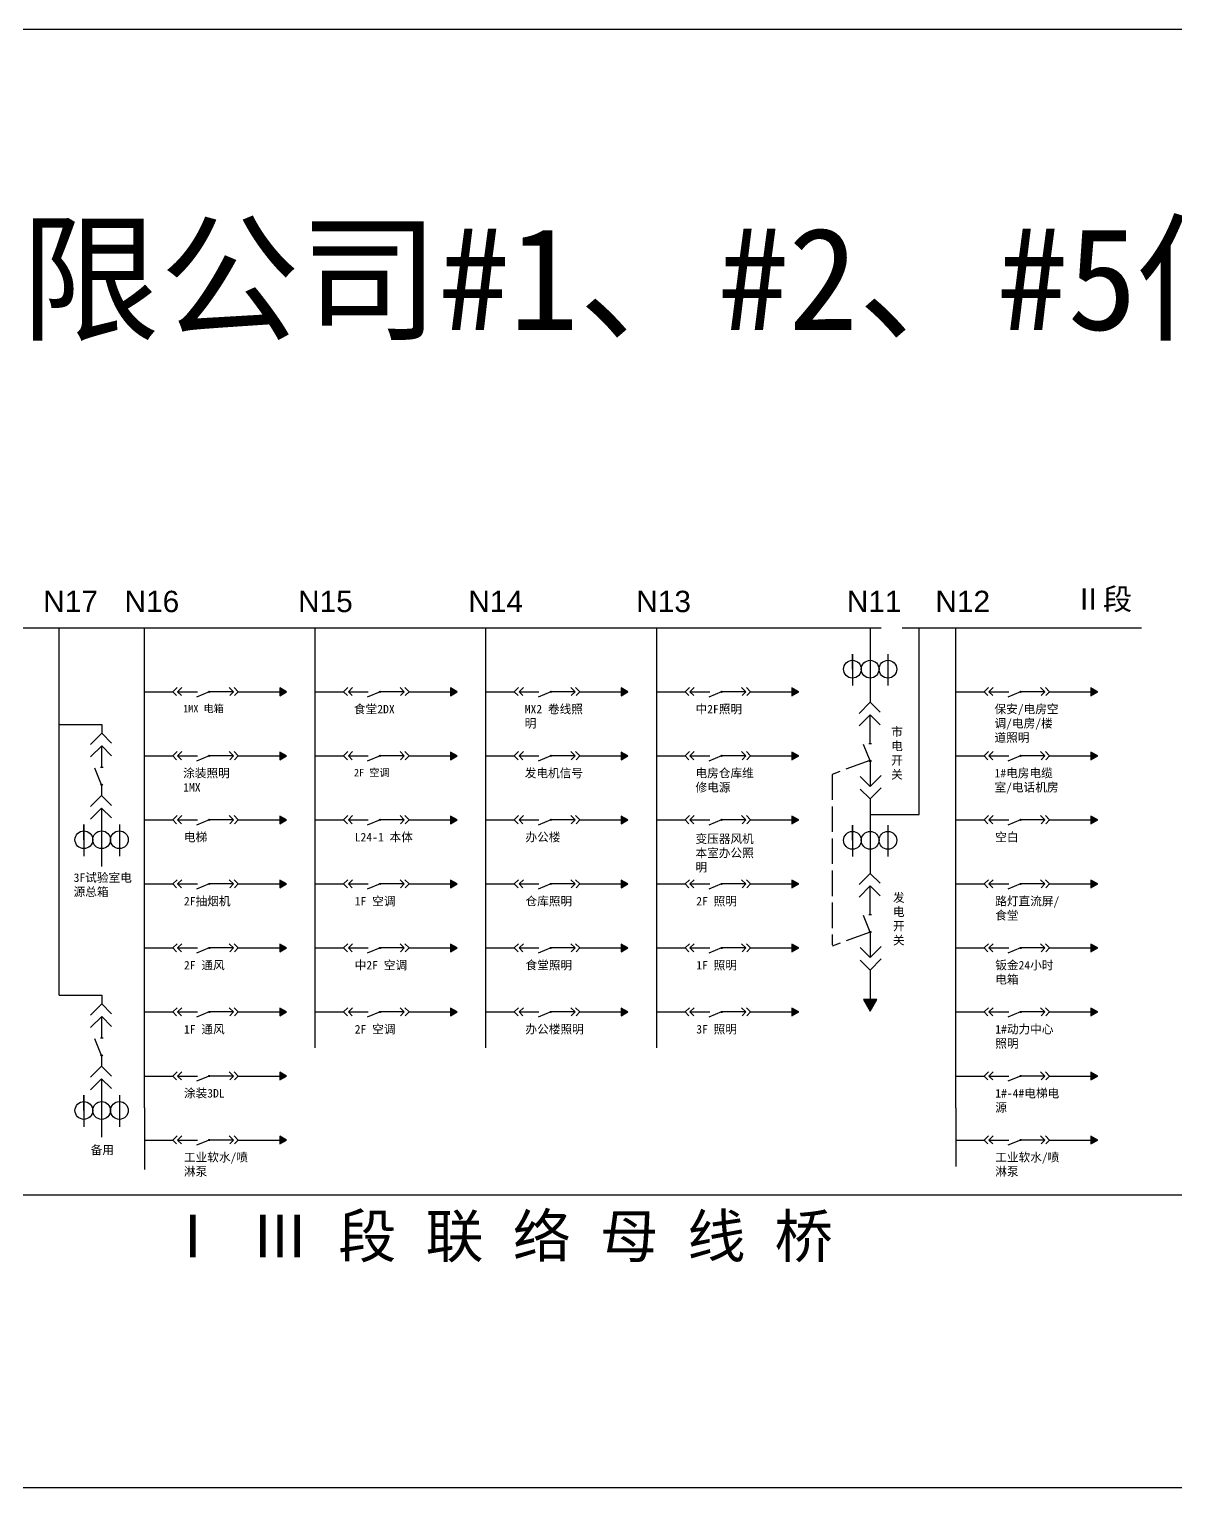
# Model space of a CAD drawing. Header units: millimetres. Extents: x 1329 to 7646, y 2585 to 5679.
# Drawn here: x 2684 to 3221, y 2585 to 3269 of the extents above; entities that cross this region are included whole.
import ezdxf

# ---------------------------------------------------------------- set-up
doc = ezdxf.new("R2010")
doc.units = ezdxf.units.MM
doc.linetypes.add('ACAD_ISO02W100', pattern=[15, 12, -3])
doc.layers.add('图层1', color=7, linetype='ACAD_ISO02W100')
doc.styles.get("Standard").update_dxf_attribs({"font": 'arial.ttf'})

# ---------------------------------------------------------------- blocks, each defined once
blk = doc.blocks.new('111')
for p, q in [((896.2, 1426.6), (896.2, 1443.7)), ((896.2, 1443.7), (896.2, 1408.2)), ((936.2, 1443.7), (936.2, 1408.2))]:
    blk.add_line(p, q)
for centre in [(896.2, 1426.6), (916.2, 1426.6), (936.2, 1426.6)]:
    blk.add_circle(centre, 10)

msp = doc.modelspace()

# ---------------------------------------------------------------- hatches: boundary and pattern name
h = msp.add_hatch(color=256)
h.dxf.hatch_style = 1
h.paths.add_polyline_path([(2801.59, 2960.06), (2801.59, 2956.43), (2804.72, 2958.25)])
h = msp.add_hatch(color=256)
h.dxf.hatch_style = 1
h.paths.add_polyline_path([(2881.59, 2960.06), (2881.59, 2956.43), (2884.72, 2958.25)])
h = msp.add_hatch(color=256)
h.dxf.hatch_style = 1
h.paths.add_polyline_path([(2961.59, 2960.06), (2961.59, 2956.43), (2964.72, 2958.25)])
h = msp.add_hatch(color=256)
h.dxf.hatch_style = 1
h.paths.add_polyline_path([(3041.59, 2960.06), (3041.59, 2956.43), (3044.72, 2958.25)])
h = msp.add_hatch(color=256)
h.dxf.hatch_style = 1
h.paths.add_polyline_path([(3181.65, 2960.06), (3181.65, 2956.43), (3184.79, 2958.25)])
h = msp.add_hatch(color=256)
h.dxf.hatch_style = 1
h.paths.add_polyline_path([(2801.59, 2930.06), (2801.59, 2926.43), (2804.72, 2928.25)])
h = msp.add_hatch(color=256)
h.dxf.hatch_style = 1
h.paths.add_polyline_path([(2881.59, 2930.06), (2881.59, 2926.43), (2884.72, 2928.25)])
h = msp.add_hatch(color=256)
h.dxf.hatch_style = 1
h.paths.add_polyline_path([(2961.59, 2930.06), (2961.59, 2926.43), (2964.72, 2928.25)])
h = msp.add_hatch(color=256)
h.dxf.hatch_style = 1
h.paths.add_polyline_path([(3041.59, 2930.06), (3041.59, 2926.43), (3044.72, 2928.25)])
h = msp.add_hatch(color=256)
h.dxf.hatch_style = 1
h.paths.add_polyline_path([(3181.65, 2930.06), (3181.65, 2926.43), (3184.79, 2928.25)])
h = msp.add_hatch(color=256)
h.dxf.hatch_style = 1
h.paths.add_polyline_path([(2801.59, 2900.06), (2801.59, 2896.43), (2804.72, 2898.25)])
h = msp.add_hatch(color=256)
h.dxf.hatch_style = 1
h.paths.add_polyline_path([(2881.59, 2900.06), (2881.59, 2896.43), (2884.72, 2898.25)])
h = msp.add_hatch(color=256)
h.dxf.hatch_style = 1
h.paths.add_polyline_path([(2961.59, 2900.06), (2961.59, 2896.43), (2964.72, 2898.25)])
h = msp.add_hatch(color=256)
h.dxf.hatch_style = 1
h.paths.add_polyline_path([(3041.59, 2900.06), (3041.59, 2896.43), (3044.72, 2898.25)])
h = msp.add_hatch(color=256)
h.dxf.hatch_style = 1
h.paths.add_polyline_path([(3181.65, 2900.06), (3181.65, 2896.43), (3184.79, 2898.25)])
h = msp.add_hatch(color=256)
h.dxf.hatch_style = 1
h.paths.add_polyline_path([(2801.59, 2870.06), (2801.59, 2866.43), (2804.72, 2868.25)])
h = msp.add_hatch(color=256)
h.dxf.hatch_style = 1
h.paths.add_polyline_path([(2881.59, 2870.06), (2881.59, 2866.43), (2884.72, 2868.25)])
h = msp.add_hatch(color=256)
h.dxf.hatch_style = 1
h.paths.add_polyline_path([(2961.59, 2870.06), (2961.59, 2866.43), (2964.72, 2868.25)])
h = msp.add_hatch(color=256)
h.dxf.hatch_style = 1
h.paths.add_polyline_path([(3041.59, 2870.06), (3041.59, 2866.43), (3044.72, 2868.25)])
h = msp.add_hatch(color=256)
h.dxf.hatch_style = 1
h.paths.add_polyline_path([(3181.65, 2870.06), (3181.65, 2866.43), (3184.79, 2868.25)])
h = msp.add_hatch(color=256)
h.dxf.hatch_style = 1
h.paths.add_polyline_path([(2801.59, 2840.06), (2801.59, 2836.43), (2804.72, 2838.25)])
h = msp.add_hatch(color=256)
h.dxf.hatch_style = 1
h.paths.add_polyline_path([(2881.59, 2840.06), (2881.59, 2836.43), (2884.72, 2838.25)])
h = msp.add_hatch(color=256)
h.dxf.hatch_style = 1
h.paths.add_polyline_path([(2961.59, 2840.06), (2961.59, 2836.43), (2964.72, 2838.25)])
h = msp.add_hatch(color=256)
h.dxf.hatch_style = 1
h.paths.add_polyline_path([(3041.59, 2840.06), (3041.59, 2836.43), (3044.72, 2838.25)])
h = msp.add_hatch(color=256)
h.dxf.hatch_style = 1
h.paths.add_polyline_path([(3181.65, 2840.06), (3181.65, 2836.43), (3184.79, 2838.25)])
h = msp.add_hatch(color=256)
h.dxf.hatch_style = 1
h.paths.add_polyline_path([(2801.59, 2810.06), (2801.59, 2806.43), (2804.72, 2808.25)])
h = msp.add_hatch(color=256)
h.dxf.hatch_style = 1
h.paths.add_polyline_path([(2881.59, 2810.06), (2881.59, 2806.43), (2884.72, 2808.25)])
h = msp.add_hatch(color=256)
h.dxf.hatch_style = 1
h.paths.add_polyline_path([(2961.59, 2810.06), (2961.59, 2806.43), (2964.72, 2808.25)])
h = msp.add_hatch(color=256)
h.dxf.hatch_style = 1
h.paths.add_polyline_path([(3041.59, 2810.06), (3041.59, 2806.43), (3044.72, 2808.25)])
h = msp.add_hatch(color=256)
h.dxf.hatch_style = 1
h.paths.add_polyline_path([(3075.04, 2814.13), (3078.22, 2808.62), (3081.4, 2814.13)])
h = msp.add_hatch(color=256)
h.dxf.hatch_style = 1
h.paths.add_polyline_path([(3181.65, 2810.06), (3181.65, 2806.43), (3184.79, 2808.25)])
h = msp.add_hatch(color=256)
h.dxf.hatch_style = 1
h.paths.add_polyline_path([(2801.59, 2780.06), (2801.59, 2776.43), (2804.72, 2778.25)])
h = msp.add_hatch(color=256)
h.dxf.hatch_style = 1
h.paths.add_polyline_path([(3181.65, 2780.06), (3181.65, 2776.43), (3184.79, 2778.25)])
h = msp.add_hatch(color=256)
h.dxf.hatch_style = 1
h.paths.add_polyline_path([(2801.59, 2750.06), (2801.59, 2746.43), (2804.72, 2748.25)])
h = msp.add_hatch(color=256)
h.dxf.hatch_style = 1
h.paths.add_polyline_path([(3181.65, 2750.06), (3181.65, 2746.43), (3184.79, 2748.25)])

# ---------------------------------------------------------------- linework, layer by layer
for p, q in [((2498.22, 2988.25), (3083.39, 2988.25)), ((2698.22, 2816.09), (2698.22, 2988.25)), ((2738.22, 2763.37), (2738.22, 2988.25)), ((2818.22, 2791.4), (2818.22, 2988.25)), ((2898.22, 2791.4), (2898.22, 2988.25)), ((2978.22, 2791.4), (2978.22, 2988.25)), ((3078.22, 2988.25), (3078.22, 2953.35)), ((3093.14, 2988.25), (3205.39, 2988.25)), ((3101.2, 2900.76), (3101.2, 2988.25)), ((3118.29, 2763.37), (3118.29, 2988.25)), ((2738.22, 2958.25), (2751.5, 2958.25)), ((2753.76, 2958.25), (2763.06, 2958.25)), ((2768.61, 2958.25), (2762.61, 2955.8)), ((2779.96, 2958.25), (2768.61, 2958.25)), ((2782.22, 2958.25), (2801.59, 2958.25)), ((2818.22, 2958.25), (2831.5, 2958.25)), ((2833.76, 2958.25), (2843.06, 2958.25)), ((2848.61, 2958.25), (2842.61, 2955.8)), ((2859.96, 2958.25), (2848.61, 2958.25)), ((2862.22, 2958.25), (2881.59, 2958.25)), ((2898.22, 2958.25), (2911.5, 2958.25)), ((2913.76, 2958.25), (2923.06, 2958.25)), ((2928.61, 2958.25), (2922.61, 2955.8)), ((2939.96, 2958.25), (2928.61, 2958.25)), ((2942.22, 2958.25), (2961.59, 2958.25)), ((2978.22, 2958.25), (2991.5, 2958.25)), ((2993.76, 2958.25), (3003.06, 2958.25)), ((3008.61, 2958.25), (3002.61, 2955.8)), ((3019.96, 2958.25), (3008.61, 2958.25)), ((3022.22, 2958.25), (3041.59, 2958.25)), ((3118.29, 2958.25), (3131.57, 2958.25)), ((3133.83, 2958.25), (3143.13, 2958.25)), ((3148.68, 2958.25), (3142.68, 2955.8)), ((3160.03, 2958.25), (3148.68, 2958.25)), ((3162.29, 2958.25), (3181.65, 2958.25)), ((3078.25, 2934.08), (3078.25, 2947.49)), ((2698.22, 2942.91), (2698.22, 2942.91)), ((2698.22, 2942.91), (2718.22, 2942.91)), ((2718.22, 2942.91), (2718.22, 2938.83)), ((2718.22, 2922.91), (2718.22, 2932.96)), ((3078.22, 2925.85), (3075.04, 2933.64)), ((3077.62, 2934.08), (3078.87, 2934.08)), ((2738.22, 2928.25), (2751.5, 2928.25)), ((2753.76, 2928.25), (2763.06, 2928.25)), ((2768.61, 2928.25), (2762.61, 2925.8)), ((2779.96, 2928.25), (2768.61, 2928.25)), ((2782.22, 2928.25), (2801.59, 2928.25)), ((2818.22, 2928.25), (2831.5, 2928.25)), ((2833.76, 2928.25), (2843.06, 2928.25)), ((2848.61, 2928.25), (2842.61, 2925.8)), ((2859.96, 2928.25), (2848.61, 2928.25)), ((2862.22, 2928.25), (2881.59, 2928.25)), ((2898.22, 2928.25), (2911.5, 2928.25)), ((2913.76, 2928.25), (2923.06, 2928.25)), ((2928.61, 2928.25), (2922.61, 2925.8)), ((2939.96, 2928.25), (2928.61, 2928.25)), ((2942.22, 2928.25), (2961.59, 2928.25)), ((2978.22, 2928.25), (2991.5, 2928.25)), ((2993.76, 2928.25), (3003.06, 2928.25)), ((3008.61, 2928.25), (3002.61, 2925.8)), ((3019.96, 2928.25), (3008.61, 2928.25)), ((3022.22, 2928.25), (3041.59, 2928.25)), ((3078.22, 2925.85), (3078.22, 2913.93)), ((3118.29, 2928.25), (3131.57, 2928.25)), ((3133.83, 2928.25), (3143.13, 2928.25)), ((3148.68, 2928.25), (3142.68, 2925.8)), ((3160.03, 2928.25), (3148.68, 2928.25)), ((3162.29, 2928.25), (3181.65, 2928.25)), ((2718.19, 2914.68), (2715.01, 2922.47)), ((2717.6, 2922.91), (2718.84, 2922.91)), ((2718.19, 2914.68), (2718.19, 2909.68)), ((3078.22, 2908.07), (3078.22, 2873.17)), ((2718.19, 2903.81), (2718.19, 2876.37)), ((2738.22, 2898.25), (2751.5, 2898.25)), ((2753.76, 2898.25), (2763.06, 2898.25)), ((2768.61, 2898.25), (2762.61, 2895.8)), ((2779.96, 2898.25), (2768.61, 2898.25)), ((2782.22, 2898.25), (2801.59, 2898.25)), ((2818.22, 2898.25), (2831.5, 2898.25)), ((2833.76, 2898.25), (2843.06, 2898.25)), ((2848.61, 2898.25), (2842.61, 2895.8)), ((2859.96, 2898.25), (2848.61, 2898.25)), ((2862.22, 2898.25), (2881.59, 2898.25)), ((2898.22, 2898.25), (2911.5, 2898.25)), ((2913.76, 2898.25), (2923.06, 2898.25)), ((2928.61, 2898.25), (2922.61, 2895.8)), ((2939.96, 2898.25), (2928.61, 2898.25)), ((2942.22, 2898.25), (2961.59, 2898.25)), ((2978.22, 2898.25), (2991.5, 2898.25)), ((2993.76, 2898.25), (3003.06, 2898.25)), ((3008.61, 2898.25), (3002.61, 2895.8)), ((3019.96, 2898.25), (3008.61, 2898.25)), ((3022.22, 2898.25), (3041.59, 2898.25)), ((3078.22, 2900.76), (3101.2, 2900.76)), ((3118.29, 2898.25), (3131.57, 2898.25)), ((3133.83, 2898.25), (3143.13, 2898.25)), ((3148.68, 2898.25), (3142.68, 2895.8)), ((3160.03, 2898.25), (3148.68, 2898.25)), ((3162.29, 2898.25), (3181.65, 2898.25)), ((2738.22, 2868.25), (2751.5, 2868.25)), ((2753.76, 2868.25), (2763.06, 2868.25)), ((2768.61, 2868.25), (2762.61, 2865.8)), ((2779.96, 2868.25), (2768.61, 2868.25)), ((2782.22, 2868.25), (2801.59, 2868.25)), ((2818.22, 2868.25), (2831.5, 2868.25)), ((2833.76, 2868.25), (2843.06, 2868.25)), ((2848.61, 2868.25), (2842.61, 2865.8)), ((2859.96, 2868.25), (2848.61, 2868.25)), ((2862.22, 2868.25), (2881.59, 2868.25)), ((2898.22, 2868.25), (2911.5, 2868.25)), ((2913.76, 2868.25), (2923.06, 2868.25)), ((2928.61, 2868.25), (2922.61, 2865.8)), ((2939.96, 2868.25), (2928.61, 2868.25)), ((2942.22, 2868.25), (2961.59, 2868.25)), ((2978.22, 2868.25), (2991.5, 2868.25)), ((2993.76, 2868.25), (3003.06, 2868.25)), ((3008.61, 2868.25), (3002.61, 2865.8)), ((3019.96, 2868.25), (3008.61, 2868.25)), ((3022.22, 2868.25), (3041.59, 2868.25)), ((3078.25, 2853.9), (3078.25, 2867.31)), ((3118.29, 2868.25), (3131.57, 2868.25)), ((3133.83, 2868.25), (3143.13, 2868.25)), ((3148.68, 2868.25), (3142.68, 2865.8)), ((3160.03, 2868.25), (3148.68, 2868.25)), ((3162.29, 2868.25), (3181.65, 2868.25)), ((3078.22, 2845.67), (3075.04, 2853.47)), ((3077.62, 2853.9), (3078.87, 2853.9)), ((3078.22, 2845.67), (3078.22, 2833.75)), ((2738.22, 2838.25), (2751.5, 2838.25)), ((2753.76, 2838.25), (2763.06, 2838.25)), ((2768.61, 2838.25), (2762.61, 2835.8)), ((2779.96, 2838.25), (2768.61, 2838.25)), ((2782.22, 2838.25), (2801.59, 2838.25)), ((2818.22, 2838.25), (2831.5, 2838.25)), ((2833.76, 2838.25), (2843.06, 2838.25)), ((2848.61, 2838.25), (2842.61, 2835.8)), ((2859.96, 2838.25), (2848.61, 2838.25)), ((2862.22, 2838.25), (2881.59, 2838.25)), ((2898.22, 2838.25), (2911.5, 2838.25)), ((2913.76, 2838.25), (2923.06, 2838.25)), ((2928.61, 2838.25), (2922.61, 2835.8)), ((2939.96, 2838.25), (2928.61, 2838.25)), ((2942.22, 2838.25), (2961.59, 2838.25)), ((2978.22, 2838.25), (2991.5, 2838.25)), ((2993.76, 2838.25), (3003.06, 2838.25)), ((3008.61, 2838.25), (3002.61, 2835.8)), ((3019.96, 2838.25), (3008.61, 2838.25)), ((3022.22, 2838.25), (3041.59, 2838.25)), ((3118.29, 2838.25), (3131.57, 2838.25)), ((3133.83, 2838.25), (3143.13, 2838.25)), ((3148.68, 2838.25), (3142.68, 2835.8)), ((3160.03, 2838.25), (3148.68, 2838.25)), ((3162.29, 2838.25), (3181.65, 2838.25)), ((3078.22, 2827.89), (3078.22, 2814.13)), ((2698.22, 2816.09), (2718.22, 2816.09)), ((2718.22, 2816.09), (2718.22, 2812)), ((2718.22, 2796.08), (2718.22, 2806.14)), ((2738.22, 2808.25), (2751.5, 2808.25)), ((2753.76, 2808.25), (2763.06, 2808.25)), ((2768.61, 2808.25), (2762.61, 2805.8)), ((2779.96, 2808.25), (2768.61, 2808.25)), ((2782.22, 2808.25), (2801.59, 2808.25)), ((2818.22, 2808.25), (2831.5, 2808.25)), ((2833.76, 2808.25), (2843.06, 2808.25)), ((2848.61, 2808.25), (2842.61, 2805.8)), ((2859.96, 2808.25), (2848.61, 2808.25)), ((2862.22, 2808.25), (2881.59, 2808.25)), ((2898.22, 2808.25), (2911.5, 2808.25)), ((2913.76, 2808.25), (2923.06, 2808.25)), ((2928.61, 2808.25), (2922.61, 2805.8)), ((2939.96, 2808.25), (2928.61, 2808.25)), ((2942.22, 2808.25), (2961.59, 2808.25)), ((2978.22, 2808.25), (2991.5, 2808.25)), ((2993.76, 2808.25), (3003.06, 2808.25)), ((3008.61, 2808.25), (3002.61, 2805.8)), ((3019.96, 2808.25), (3008.61, 2808.25)), ((3022.22, 2808.25), (3041.59, 2808.25)), ((3118.29, 2808.25), (3131.57, 2808.25)), ((3133.83, 2808.25), (3143.13, 2808.25)), ((3148.68, 2808.25), (3142.68, 2805.8)), ((3160.03, 2808.25), (3148.68, 2808.25)), ((3162.29, 2808.25), (3181.65, 2808.25)), ((2718.19, 2787.85), (2715.01, 2795.64)), ((2717.6, 2796.08), (2718.84, 2796.08)), ((2718.19, 2787.85), (2718.19, 2782.85)), ((2718.19, 2776.99), (2718.19, 2749.55)), ((2738.22, 2778.25), (2751.5, 2778.25)), ((2753.76, 2778.25), (2763.06, 2778.25)), ((2768.61, 2778.25), (2762.61, 2775.8)), ((2779.96, 2778.25), (2768.61, 2778.25)), ((2782.22, 2778.25), (2801.59, 2778.25)), ((3118.29, 2778.25), (3131.57, 2778.25)), ((3133.83, 2778.25), (3143.13, 2778.25)), ((3148.68, 2778.25), (3142.68, 2775.8)), ((3160.03, 2778.25), (3148.68, 2778.25)), ((3162.29, 2778.25), (3181.65, 2778.25)), ((2738.22, 2763.37), (2738.22, 2734.47)), ((3118.29, 2763.37), (3118.29, 2735.84)), ((2738.22, 2748.25), (2751.5, 2748.25)), ((2753.76, 2748.25), (2763.06, 2748.25)), ((2768.61, 2748.25), (2762.61, 2745.8)), ((2779.96, 2748.25), (2768.61, 2748.25)), ((2782.22, 2748.25), (2801.59, 2748.25)), ((3118.29, 2748.25), (3131.57, 2748.25)), ((3133.83, 2748.25), (3143.13, 2748.25)), ((3148.68, 2748.25), (3142.68, 2745.8)), ((3160.03, 2748.25), (3148.68, 2748.25)), ((3162.29, 2748.25), (3181.65, 2748.25)), ((2538.19, 2722.51), (3300.14, 2722.51))]:
    msp.add_line(p, q)
at = {"color": 3}
msp.add_lwpolyline([(1328.5, 3268.75), (4237.79, 3268.75), (4237.79, 2585.28), (1328.5, 2585.28)], close=True, dxfattribs=at)
for points in [[(2753.5, 2960.24), (2751.5, 2958.25), (2753.29, 2956.46)], [(2755.76, 2960.24), (2753.76, 2958.25), (2755.54, 2956.46)], [(2779.96, 2958.25), (2777.96, 2960.24)], [(2780.44, 2956.46), (2782.22, 2958.25), (2780.22, 2960.24)], [(2833.5, 2960.24), (2831.5, 2958.25), (2833.29, 2956.46)], [(2835.76, 2960.24), (2833.76, 2958.25), (2835.54, 2956.46)], [(2859.96, 2958.25), (2857.96, 2960.24)], [(2860.44, 2956.46), (2862.22, 2958.25), (2860.22, 2960.24)], [(2913.5, 2960.24), (2911.5, 2958.25), (2913.29, 2956.46)], [(2915.76, 2960.24), (2913.76, 2958.25), (2915.54, 2956.46)], [(2939.96, 2958.25), (2937.96, 2960.24)], [(2940.44, 2956.46), (2942.22, 2958.25), (2940.22, 2960.24)], [(2993.5, 2960.24), (2991.5, 2958.25), (2993.29, 2956.46)], [(2995.76, 2960.24), (2993.76, 2958.25), (2995.54, 2956.46)], [(3019.96, 2958.25), (3017.96, 2960.24)], [(3020.44, 2956.46), (3022.22, 2958.25), (3020.22, 2960.24)], [(3133.57, 2960.24), (3131.57, 2958.25), (3133.35, 2956.46)], [(3135.83, 2960.24), (3133.83, 2958.25), (3135.61, 2956.46)], [(3160.03, 2958.25), (3158.03, 2960.24)], [(3160.5, 2956.46), (3162.29, 2958.25), (3160.29, 2960.24)], [(2778.18, 2956.46), (2779.96, 2958.25)], [(2858.18, 2956.46), (2859.96, 2958.25)], [(2938.18, 2956.46), (2939.96, 2958.25)], [(3018.18, 2956.46), (3019.96, 2958.25)], [(3082.86, 2948.71), (3078.22, 2953.35), (3073.02, 2948.16)], [(3158.25, 2956.46), (3160.03, 2958.25)], [(3078.22, 2947.49), (3073.02, 2942.29)], [(3082.86, 2942.85), (3078.22, 2947.49)], [(2722.86, 2934.19), (2718.22, 2938.83), (2713.02, 2933.63)], [(2718.22, 2932.96), (2713.02, 2927.76)], [(2722.86, 2928.32), (2718.22, 2932.96)], [(2753.5, 2930.24), (2751.5, 2928.25), (2753.29, 2926.46)], [(2755.76, 2930.24), (2753.76, 2928.25), (2755.54, 2926.46)], [(2779.96, 2928.25), (2777.96, 2930.24)], [(2778.18, 2926.46), (2779.96, 2928.25)], [(2780.44, 2926.46), (2782.22, 2928.25), (2780.22, 2930.24)], [(2833.5, 2930.24), (2831.5, 2928.25), (2833.29, 2926.46)], [(2835.76, 2930.24), (2833.76, 2928.25), (2835.54, 2926.46)], [(2859.96, 2928.25), (2857.96, 2930.24)], [(2858.18, 2926.46), (2859.96, 2928.25)], [(2860.44, 2926.46), (2862.22, 2928.25), (2860.22, 2930.24)], [(2913.5, 2930.24), (2911.5, 2928.25), (2913.29, 2926.46)], [(2915.76, 2930.24), (2913.76, 2928.25), (2915.54, 2926.46)], [(2939.96, 2928.25), (2937.96, 2930.24)], [(2938.18, 2926.46), (2939.96, 2928.25)], [(2940.44, 2926.46), (2942.22, 2928.25), (2940.22, 2930.24)], [(2993.5, 2930.24), (2991.5, 2928.25), (2993.29, 2926.46)], [(2995.76, 2930.24), (2993.76, 2928.25), (2995.54, 2926.46)], [(3019.96, 2928.25), (3017.96, 2930.24)], [(3018.18, 2926.46), (3019.96, 2928.25)], [(3020.44, 2926.46), (3022.22, 2928.25), (3020.22, 2930.24)], [(3133.57, 2930.24), (3131.57, 2928.25), (3133.35, 2926.46)], [(3135.83, 2930.24), (3133.83, 2928.25), (3135.61, 2926.46)], [(3160.03, 2928.25), (3158.03, 2930.24)], [(3158.25, 2926.46), (3160.03, 2928.25)], [(3160.5, 2926.46), (3162.29, 2928.25), (3160.29, 2930.24)], [(3073.58, 2918.57), (3078.22, 2913.93)], [(3078.22, 2913.93), (3083.42, 2919.13)], [(3073.58, 2912.7), (3078.22, 2908.07), (3083.42, 2913.26)], [(2722.83, 2905.04), (2718.19, 2909.68), (2713, 2904.48)], [(2718.19, 2903.81), (2713, 2898.62)], [(2722.83, 2899.18), (2718.19, 2903.81)], [(2753.5, 2900.24), (2751.5, 2898.25), (2753.29, 2896.46)], [(2755.76, 2900.24), (2753.76, 2898.25), (2755.54, 2896.46)], [(2779.96, 2898.25), (2777.96, 2900.24)], [(2778.18, 2896.46), (2779.96, 2898.25)], [(2780.44, 2896.46), (2782.22, 2898.25), (2780.22, 2900.24)], [(2833.5, 2900.24), (2831.5, 2898.25), (2833.29, 2896.46)], [(2835.76, 2900.24), (2833.76, 2898.25), (2835.54, 2896.46)], [(2859.96, 2898.25), (2857.96, 2900.24)], [(2858.18, 2896.46), (2859.96, 2898.25)], [(2860.44, 2896.46), (2862.22, 2898.25), (2860.22, 2900.24)], [(2913.5, 2900.24), (2911.5, 2898.25), (2913.29, 2896.46)], [(2915.76, 2900.24), (2913.76, 2898.25), (2915.54, 2896.46)], [(2939.96, 2898.25), (2937.96, 2900.24)], [(2938.18, 2896.46), (2939.96, 2898.25)], [(2940.44, 2896.46), (2942.22, 2898.25), (2940.22, 2900.24)], [(2993.5, 2900.24), (2991.5, 2898.25), (2993.29, 2896.46)], [(2995.76, 2900.24), (2993.76, 2898.25), (2995.54, 2896.46)], [(3019.96, 2898.25), (3017.96, 2900.24)], [(3018.18, 2896.46), (3019.96, 2898.25)], [(3020.44, 2896.46), (3022.22, 2898.25), (3020.22, 2900.24)], [(3133.57, 2900.24), (3131.57, 2898.25), (3133.35, 2896.46)], [(3135.83, 2900.24), (3133.83, 2898.25), (3135.61, 2896.46)], [(3160.03, 2898.25), (3158.03, 2900.24)], [(3158.25, 2896.46), (3160.03, 2898.25)], [(3160.5, 2896.46), (3162.29, 2898.25), (3160.29, 2900.24)], [(3082.86, 2868.53), (3078.22, 2873.17), (3073.02, 2867.98)], [(2753.5, 2870.24), (2751.5, 2868.25), (2753.29, 2866.46)], [(2755.76, 2870.24), (2753.76, 2868.25), (2755.54, 2866.46)], [(2779.96, 2868.25), (2777.96, 2870.24)], [(2778.18, 2866.46), (2779.96, 2868.25)], [(2780.44, 2866.46), (2782.22, 2868.25), (2780.22, 2870.24)], [(2833.5, 2870.24), (2831.5, 2868.25), (2833.29, 2866.46)], [(2835.76, 2870.24), (2833.76, 2868.25), (2835.54, 2866.46)], [(2859.96, 2868.25), (2857.96, 2870.24)], [(2858.18, 2866.46), (2859.96, 2868.25)], [(2860.44, 2866.46), (2862.22, 2868.25), (2860.22, 2870.24)], [(2913.5, 2870.24), (2911.5, 2868.25), (2913.29, 2866.46)], [(2915.76, 2870.24), (2913.76, 2868.25), (2915.54, 2866.46)], [(2939.96, 2868.25), (2937.96, 2870.24)], [(2938.18, 2866.46), (2939.96, 2868.25)], [(2940.44, 2866.46), (2942.22, 2868.25), (2940.22, 2870.24)], [(2993.5, 2870.24), (2991.5, 2868.25), (2993.29, 2866.46)], [(2995.76, 2870.24), (2993.76, 2868.25), (2995.54, 2866.46)], [(3019.96, 2868.25), (3017.96, 2870.24)], [(3018.18, 2866.46), (3019.96, 2868.25)], [(3020.44, 2866.46), (3022.22, 2868.25), (3020.22, 2870.24)], [(3078.22, 2867.31), (3073.02, 2862.11)], [(3082.86, 2862.67), (3078.22, 2867.31)], [(3133.57, 2870.24), (3131.57, 2868.25), (3133.35, 2866.46)], [(3135.83, 2870.24), (3133.83, 2868.25), (3135.61, 2866.46)], [(3160.03, 2868.25), (3158.03, 2870.24)], [(3158.25, 2866.46), (3160.03, 2868.25)], [(3160.5, 2866.46), (3162.29, 2868.25), (3160.29, 2870.24)], [(2753.5, 2840.24), (2751.5, 2838.25), (2753.29, 2836.46)], [(2755.76, 2840.24), (2753.76, 2838.25), (2755.54, 2836.46)], [(2779.96, 2838.25), (2777.96, 2840.24)], [(2778.18, 2836.46), (2779.96, 2838.25)], [(2780.44, 2836.46), (2782.22, 2838.25), (2780.22, 2840.24)], [(2833.5, 2840.24), (2831.5, 2838.25), (2833.29, 2836.46)], [(2835.76, 2840.24), (2833.76, 2838.25), (2835.54, 2836.46)], [(2859.96, 2838.25), (2857.96, 2840.24)], [(2858.18, 2836.46), (2859.96, 2838.25)], [(2860.44, 2836.46), (2862.22, 2838.25), (2860.22, 2840.24)], [(2913.5, 2840.24), (2911.5, 2838.25), (2913.29, 2836.46)], [(2915.76, 2840.24), (2913.76, 2838.25), (2915.54, 2836.46)], [(2939.96, 2838.25), (2937.96, 2840.24)], [(2938.18, 2836.46), (2939.96, 2838.25)], [(2940.44, 2836.46), (2942.22, 2838.25), (2940.22, 2840.24)], [(2993.5, 2840.24), (2991.5, 2838.25), (2993.29, 2836.46)], [(2995.76, 2840.24), (2993.76, 2838.25), (2995.54, 2836.46)], [(3019.96, 2838.25), (3017.96, 2840.24)], [(3018.18, 2836.46), (3019.96, 2838.25)], [(3020.44, 2836.46), (3022.22, 2838.25), (3020.22, 2840.24)], [(3073.58, 2838.39), (3078.22, 2833.75)], [(3078.22, 2833.75), (3083.42, 2838.95)], [(3133.57, 2840.24), (3131.57, 2838.25), (3133.35, 2836.46)], [(3135.83, 2840.24), (3133.83, 2838.25), (3135.61, 2836.46)], [(3160.03, 2838.25), (3158.03, 2840.24)], [(3158.25, 2836.46), (3160.03, 2838.25)], [(3160.5, 2836.46), (3162.29, 2838.25), (3160.29, 2840.24)], [(3073.58, 2832.52), (3078.22, 2827.89), (3083.42, 2833.08)], [(2722.86, 2807.37), (2718.22, 2812), (2713.02, 2806.81)], [(2753.5, 2810.24), (2751.5, 2808.25), (2753.29, 2806.46)], [(2755.76, 2810.24), (2753.76, 2808.25), (2755.54, 2806.46)], [(2779.96, 2808.25), (2777.96, 2810.24)], [(2780.44, 2806.46), (2782.22, 2808.25), (2780.22, 2810.24)], [(2833.5, 2810.24), (2831.5, 2808.25), (2833.29, 2806.46)], [(2835.76, 2810.24), (2833.76, 2808.25), (2835.54, 2806.46)], [(2859.96, 2808.25), (2857.96, 2810.24)], [(2860.44, 2806.46), (2862.22, 2808.25), (2860.22, 2810.24)], [(2913.5, 2810.24), (2911.5, 2808.25), (2913.29, 2806.46)], [(2915.76, 2810.24), (2913.76, 2808.25), (2915.54, 2806.46)], [(2939.96, 2808.25), (2937.96, 2810.24)], [(2940.44, 2806.46), (2942.22, 2808.25), (2940.22, 2810.24)], [(2993.5, 2810.24), (2991.5, 2808.25), (2993.29, 2806.46)], [(2995.76, 2810.24), (2993.76, 2808.25), (2995.54, 2806.46)], [(3019.96, 2808.25), (3017.96, 2810.24)], [(3020.44, 2806.46), (3022.22, 2808.25), (3020.22, 2810.24)], [(3133.57, 2810.24), (3131.57, 2808.25), (3133.35, 2806.46)], [(3135.83, 2810.24), (3133.83, 2808.25), (3135.61, 2806.46)], [(3160.03, 2808.25), (3158.03, 2810.24)], [(3160.5, 2806.46), (3162.29, 2808.25), (3160.29, 2810.24)], [(2718.22, 2806.14), (2713.02, 2800.94)], [(2722.86, 2801.5), (2718.22, 2806.14)], [(2778.18, 2806.46), (2779.96, 2808.25)], [(2858.18, 2806.46), (2859.96, 2808.25)], [(2938.18, 2806.46), (2939.96, 2808.25)], [(3018.18, 2806.46), (3019.96, 2808.25)], [(3158.25, 2806.46), (3160.03, 2808.25)], [(2722.83, 2778.22), (2718.19, 2782.85), (2713, 2777.66)], [(2718.19, 2776.99), (2713, 2771.79)], [(2722.83, 2772.35), (2718.19, 2776.99)], [(2753.5, 2780.24), (2751.5, 2778.25), (2753.29, 2776.46)], [(2755.76, 2780.24), (2753.76, 2778.25), (2755.54, 2776.46)], [(2779.96, 2778.25), (2777.96, 2780.24)], [(2778.18, 2776.46), (2779.96, 2778.25)], [(2780.44, 2776.46), (2782.22, 2778.25), (2780.22, 2780.24)], [(3133.57, 2780.24), (3131.57, 2778.25), (3133.35, 2776.46)], [(3135.83, 2780.24), (3133.83, 2778.25), (3135.61, 2776.46)], [(3160.03, 2778.25), (3158.03, 2780.24)], [(3158.25, 2776.46), (3160.03, 2778.25)], [(3160.5, 2776.46), (3162.29, 2778.25), (3160.29, 2780.24)], [(2753.5, 2750.24), (2751.5, 2748.25), (2753.29, 2746.46)], [(2755.76, 2750.24), (2753.76, 2748.25), (2755.54, 2746.46)], [(2779.96, 2748.25), (2777.96, 2750.24)], [(2778.18, 2746.46), (2779.96, 2748.25)], [(2780.44, 2746.46), (2782.22, 2748.25), (2780.22, 2750.24)], [(3133.57, 2750.24), (3131.57, 2748.25), (3133.35, 2746.46)], [(3135.83, 2750.24), (3133.83, 2748.25), (3135.61, 2746.46)], [(3160.03, 2748.25), (3158.03, 2750.24)], [(3158.25, 2746.46), (3160.03, 2748.25)], [(3160.5, 2746.46), (3162.29, 2748.25), (3160.29, 2750.24)]]:
    msp.add_lwpolyline(points)
for points in [[(2804.72, 2958.25), (2801.59, 2960.06), (2801.59, 2956.43)], [(2884.72, 2958.25), (2881.59, 2960.06), (2881.59, 2956.43)], [(2964.72, 2958.25), (2961.59, 2960.06), (2961.59, 2956.43)], [(3044.72, 2958.25), (3041.59, 2960.06), (3041.59, 2956.43)], [(3184.79, 2958.25), (3181.65, 2960.06), (3181.65, 2956.43)], [(2804.72, 2928.25), (2801.59, 2930.06), (2801.59, 2926.43)], [(2884.72, 2928.25), (2881.59, 2930.06), (2881.59, 2926.43)], [(2964.72, 2928.25), (2961.59, 2930.06), (2961.59, 2926.43)], [(3044.72, 2928.25), (3041.59, 2930.06), (3041.59, 2926.43)], [(3184.79, 2928.25), (3181.65, 2930.06), (3181.65, 2926.43)], [(2804.72, 2898.25), (2801.59, 2900.06), (2801.59, 2896.43)], [(2884.72, 2898.25), (2881.59, 2900.06), (2881.59, 2896.43)], [(2964.72, 2898.25), (2961.59, 2900.06), (2961.59, 2896.43)], [(3044.72, 2898.25), (3041.59, 2900.06), (3041.59, 2896.43)], [(3184.79, 2898.25), (3181.65, 2900.06), (3181.65, 2896.43)], [(2804.72, 2868.25), (2801.59, 2870.06), (2801.59, 2866.43)], [(2884.72, 2868.25), (2881.59, 2870.06), (2881.59, 2866.43)], [(2964.72, 2868.25), (2961.59, 2870.06), (2961.59, 2866.43)], [(3044.72, 2868.25), (3041.59, 2870.06), (3041.59, 2866.43)], [(3184.79, 2868.25), (3181.65, 2870.06), (3181.65, 2866.43)], [(2804.72, 2838.25), (2801.59, 2840.06), (2801.59, 2836.43)], [(2884.72, 2838.25), (2881.59, 2840.06), (2881.59, 2836.43)], [(2964.72, 2838.25), (2961.59, 2840.06), (2961.59, 2836.43)], [(3044.72, 2838.25), (3041.59, 2840.06), (3041.59, 2836.43)], [(3184.79, 2838.25), (3181.65, 2840.06), (3181.65, 2836.43)], [(2804.72, 2808.25), (2801.59, 2810.06), (2801.59, 2806.43)], [(2884.72, 2808.25), (2881.59, 2810.06), (2881.59, 2806.43)], [(2964.72, 2808.25), (2961.59, 2810.06), (2961.59, 2806.43)], [(3044.72, 2808.25), (3041.59, 2810.06), (3041.59, 2806.43)], [(3078.22, 2808.62), (3081.4, 2814.13), (3075.04, 2814.13)], [(3184.79, 2808.25), (3181.65, 2810.06), (3181.65, 2806.43)], [(2804.72, 2778.25), (2801.59, 2780.06), (2801.59, 2776.43)], [(3184.79, 2778.25), (3181.65, 2780.06), (3181.65, 2776.43)], [(2804.72, 2748.25), (2801.59, 2750.06), (2801.59, 2746.43)], [(3184.79, 2748.25), (3181.65, 2750.06), (3181.65, 2746.43)]]:
    msp.add_lwpolyline(points, close=True)
for centre, radius in [((2768.61, 2958.25), 0.269), ((2848.61, 2958.25), 0.269), ((2928.61, 2958.25), 0.269), ((3008.61, 2958.25), 0.269), ((3148.68, 2958.25), 0.269), ((2768.61, 2928.25), 0.269), ((2848.61, 2928.25), 0.269), ((2928.61, 2928.25), 0.269), ((3008.61, 2928.25), 0.269), ((3078.22, 2925.85), 0.349), ((3148.68, 2928.25), 0.269), ((2718.19, 2914.68), 0.349), ((2768.61, 2898.25), 0.269), ((2848.61, 2898.25), 0.269), ((2928.61, 2898.25), 0.269), ((3008.61, 2898.25), 0.269), ((3148.68, 2898.25), 0.269), ((2768.61, 2868.25), 0.269), ((2848.61, 2868.25), 0.269), ((2928.61, 2868.25), 0.269), ((3008.61, 2868.25), 0.269), ((3148.68, 2868.25), 0.269), ((3078.22, 2845.67), 0.349), ((2768.61, 2838.25), 0.269), ((2848.61, 2838.25), 0.269), ((2928.61, 2838.25), 0.269), ((3008.61, 2838.25), 0.269), ((3148.68, 2838.25), 0.269), ((2768.61, 2808.25), 0.269), ((2848.61, 2808.25), 0.269), ((2928.61, 2808.25), 0.269), ((3008.61, 2808.25), 0.269), ((3148.68, 2808.25), 0.269), ((2718.19, 2787.85), 0.349), ((2768.61, 2778.25), 0.269), ((3148.68, 2778.25), 0.269), ((2768.61, 2748.25), 0.269), ((3148.68, 2748.25), 0.269)]:
    msp.add_circle(centre, radius)
at = {"layer": '图层1'}
for p, q in [((3078.11, 2926.12), (3060.37, 2919.59)), ((3060.37, 2919.59), (3060.37, 2839.75)), ((3078.22, 2845.67), (3060.48, 2839.14))]:
    msp.add_line(p, q, dxfattribs=at)

# ---------------------------------------------------------------- block references
at = {"xscale": 0.4160000000000001, "yscale": 0.4160000000000001, "zscale": 0.4160000000000001}
for p in [(2697.06, 2375.4), (2337.04, 2295.47), (2697.06, 2295.22), (2337.04, 2168.64)]:
    msp.add_blockref('111', p, dxfattribs=at)

# ---------------------------------------------------------------- texts
at = {"attachment_point": 1}
for s, width, insert, char_height in [('{\\fSimSun|b0|i0|c134|p2;三菱电机（广州）压缩机有限公司#1、#2、#5低压配电系统图}', 1874.2955, (1894.35, 3175.86), 48), ('{\\fSimSun|b0|i0|c134|p2;Ⅱ段}', 39.9543, (3173.62, 3006.69), 10), ('N17', 22.1792, (2690.82, 3005.61), 10), ('N16', 22.1792, (2728.91, 3005.61), 10), ('N15', 22.1792, (2810.2, 3005.61), 10), ('N14', 22.1792, (2889.96, 3005.61), 10), ('N13', 22.1792, (2968.62, 3005.61), 10), ('N11', 22.1792, (3067.26, 3005.61), 10), ('N12', 22.1792, (3108.76, 3005.61), 10), ('{\\fSimSun|b0|i0|c134|p2;1MX 电箱}', 30.1779, (2756.39, 2952.16), 3.5), ('{\\fSimSun|b0|i0|c134|p2;MX2 卷线照明}', 30.1779, (2916.39, 2952.16), 4), ('{\\fSimSun|b0|i0|c134|p2;保安/电房空调/电房/楼道照明}', 30.1779, (3136.46, 2952.16), 4), ('{\\fSimSun|b0|i0|c134|p2;市\\P电\\P开\\P关}', 30.1779, (3088.03, 2941.51), 4), ('{\\fSimSun|b0|i0|c134|p2;涂装照明 1MX}', 30.1779, (2756.39, 2922.16), 4), ('{\\fSimSun|b0|i0|c134|p2;发电机信号}', 30.1779, (2916.39, 2922.16), 4), ('{\\fSimSun|b0|i0|c134|p2;电房仓库维修电源}', 30.1779, (2996.39, 2922.16), 4), ('{\\fSimSun|b0|i0|c134|p2;1#电房电缆室/电话机房}', 30.1779, (3136.46, 2922.16), 4), ('{\\fSimSun|b0|i0|c134|p2;电梯}', 30.1779, (2756.74, 2892.16), 4), ('{\\fSimSun|b0|i0|c134|p2;变压器风机本室办公照明}', 30.1779, (2996.39, 2891.41), 4), ('{\\fSimSun|b0|i0|c134|p2;空白}', 30.1779, (3136.81, 2892.16), 4), ('{\\fSimSun|b0|i0|c134|p2;3F试验室电源总箱}', 30.1779, (2705.06, 2873.18), 4), ('{\\fSimSun|b0|i0|c134|p2;发\\P电\\P开\\P关}', 30.1779, (3088.9, 2863.83), 4), ('{\\fSimSun|b0|i0|c134|p2;2F抽烟机}', 30.1779, (2756.74, 2862.16), 4), ('{\\fSimSun|b0|i0|c134|p2;2F 通风}', 30.1779, (2756.74, 2832.16), 4), ('{\\fSimSun|b0|i0|c134|p2;1F 通风}', 30.1779, (2756.74, 2802.16), 4), ('{\\fSimSun|b0|i0|c134|p2;2F 空调}', 30.1779, (2836.74, 2802.16), 4), ('{\\fSimSun|b0|i0|c134|p2;1#动力中心照明}', 30.1779, (3136.81, 2802.16), 4), ('{\\fSimSun|b0|i0|c134|p2;备用}', 30.1779, (2713.03, 2745.58), 4), ('{\\fSimSun|b0|i0|c134|p2;工业软水/喷淋泵}', 30.1779, (2756.74, 2742.16), 4), ('{\\fSimSun|b0|i0|c134|p2;Ⅰ Ⅲ 段 联 络 母 线 桥}', 360.1336, (2747.23, 2713.24), 20)]:
    msp.add_mtext_dynamic_manual_height_columns(s, width=width, gutter_width=12.5, heights=[0], dxfattribs=dict(at, insert=insert, char_height=char_height))
at = {"color": 3, "attachment_point": 1}
for s, insert, char_height in [('{\\fSimSun|b0|i0|c134|p2;食堂2DX}', (2836.39, 2952.16), 4), ('{\\fSimSun|b0|i0|c134|p2;2F 空调}', (2836.39, 2922.16), 3.5), ('{\\fSimSun|b0|i0|c134|p2;1F 空调}', (2836.74, 2862.16), 4), ('{\\fSimSun|b0|i0|c134|p2;中2F 空调}', (2836.74, 2832.16), 4), ('{\\fSimSun|b0|i0|c134|p2;涂装3DL}', (2756.74, 2772.16), 4)]:
    msp.add_mtext_dynamic_manual_height_columns(s, width=30.1779, gutter_width=12.5, heights=[0], dxfattribs=dict(at, insert=insert, char_height=char_height))
at = {"color": 1, "char_height": 4, "attachment_point": 1}
for s, heights, insert in [('{\\fSimSun|b0|i0|c134|p2;中2F照明}', [5.27], (2996.39, 2952.16)), ('{\\fSimSun|b0|i0|c134|p2;L24-1 本体}', [0], (2836.74, 2892.16)), ('{\\fSimSun|b0|i0|c134|p2;办公楼}', [0], (2916.74, 2892.16)), ('{\\fSimSun|b0|i0|c134|p2;仓库照明}', [0], (2916.74, 2862.16)), ('{\\fSimSun|b0|i0|c134|p2;2F 照明}', [0], (2996.74, 2862.16)), ('{\\fSimSun|b0|i0|c134|p2;路灯直流屏/食堂}', [0], (3136.81, 2862.16)), ('{\\fSimSun|b0|i0|c134|p2;食堂照明}', [0], (2916.74, 2832.16)), ('{\\fSimSun|b0|i0|c134|p2;1F 照明}', [0], (2996.74, 2832.16)), ('{\\fSimSun|b0|i0|c134|p2;钣金24小时电箱}', [0], (3136.81, 2832.16)), ('{\\fSimSun|b0|i0|c134|p2;办公楼照明}', [0], (2916.74, 2802.16)), ('{\\fSimSun|b0|i0|c134|p2;3F 照明}', [0], (2996.74, 2802.16)), ('{\\fSimSun|b0|i0|c134|p2;1#-4#电梯电源}', [0], (3136.81, 2772.16)), ('{\\fSimSun|b0|i0|c134|p2;工业软水/喷淋泵}', [0], (3136.81, 2742.16))]:
    msp.add_mtext_dynamic_manual_height_columns(s, width=30.1779, gutter_width=12.5, heights=heights, dxfattribs=dict(at, insert=insert))

doc.saveas('drawing.dxf')
